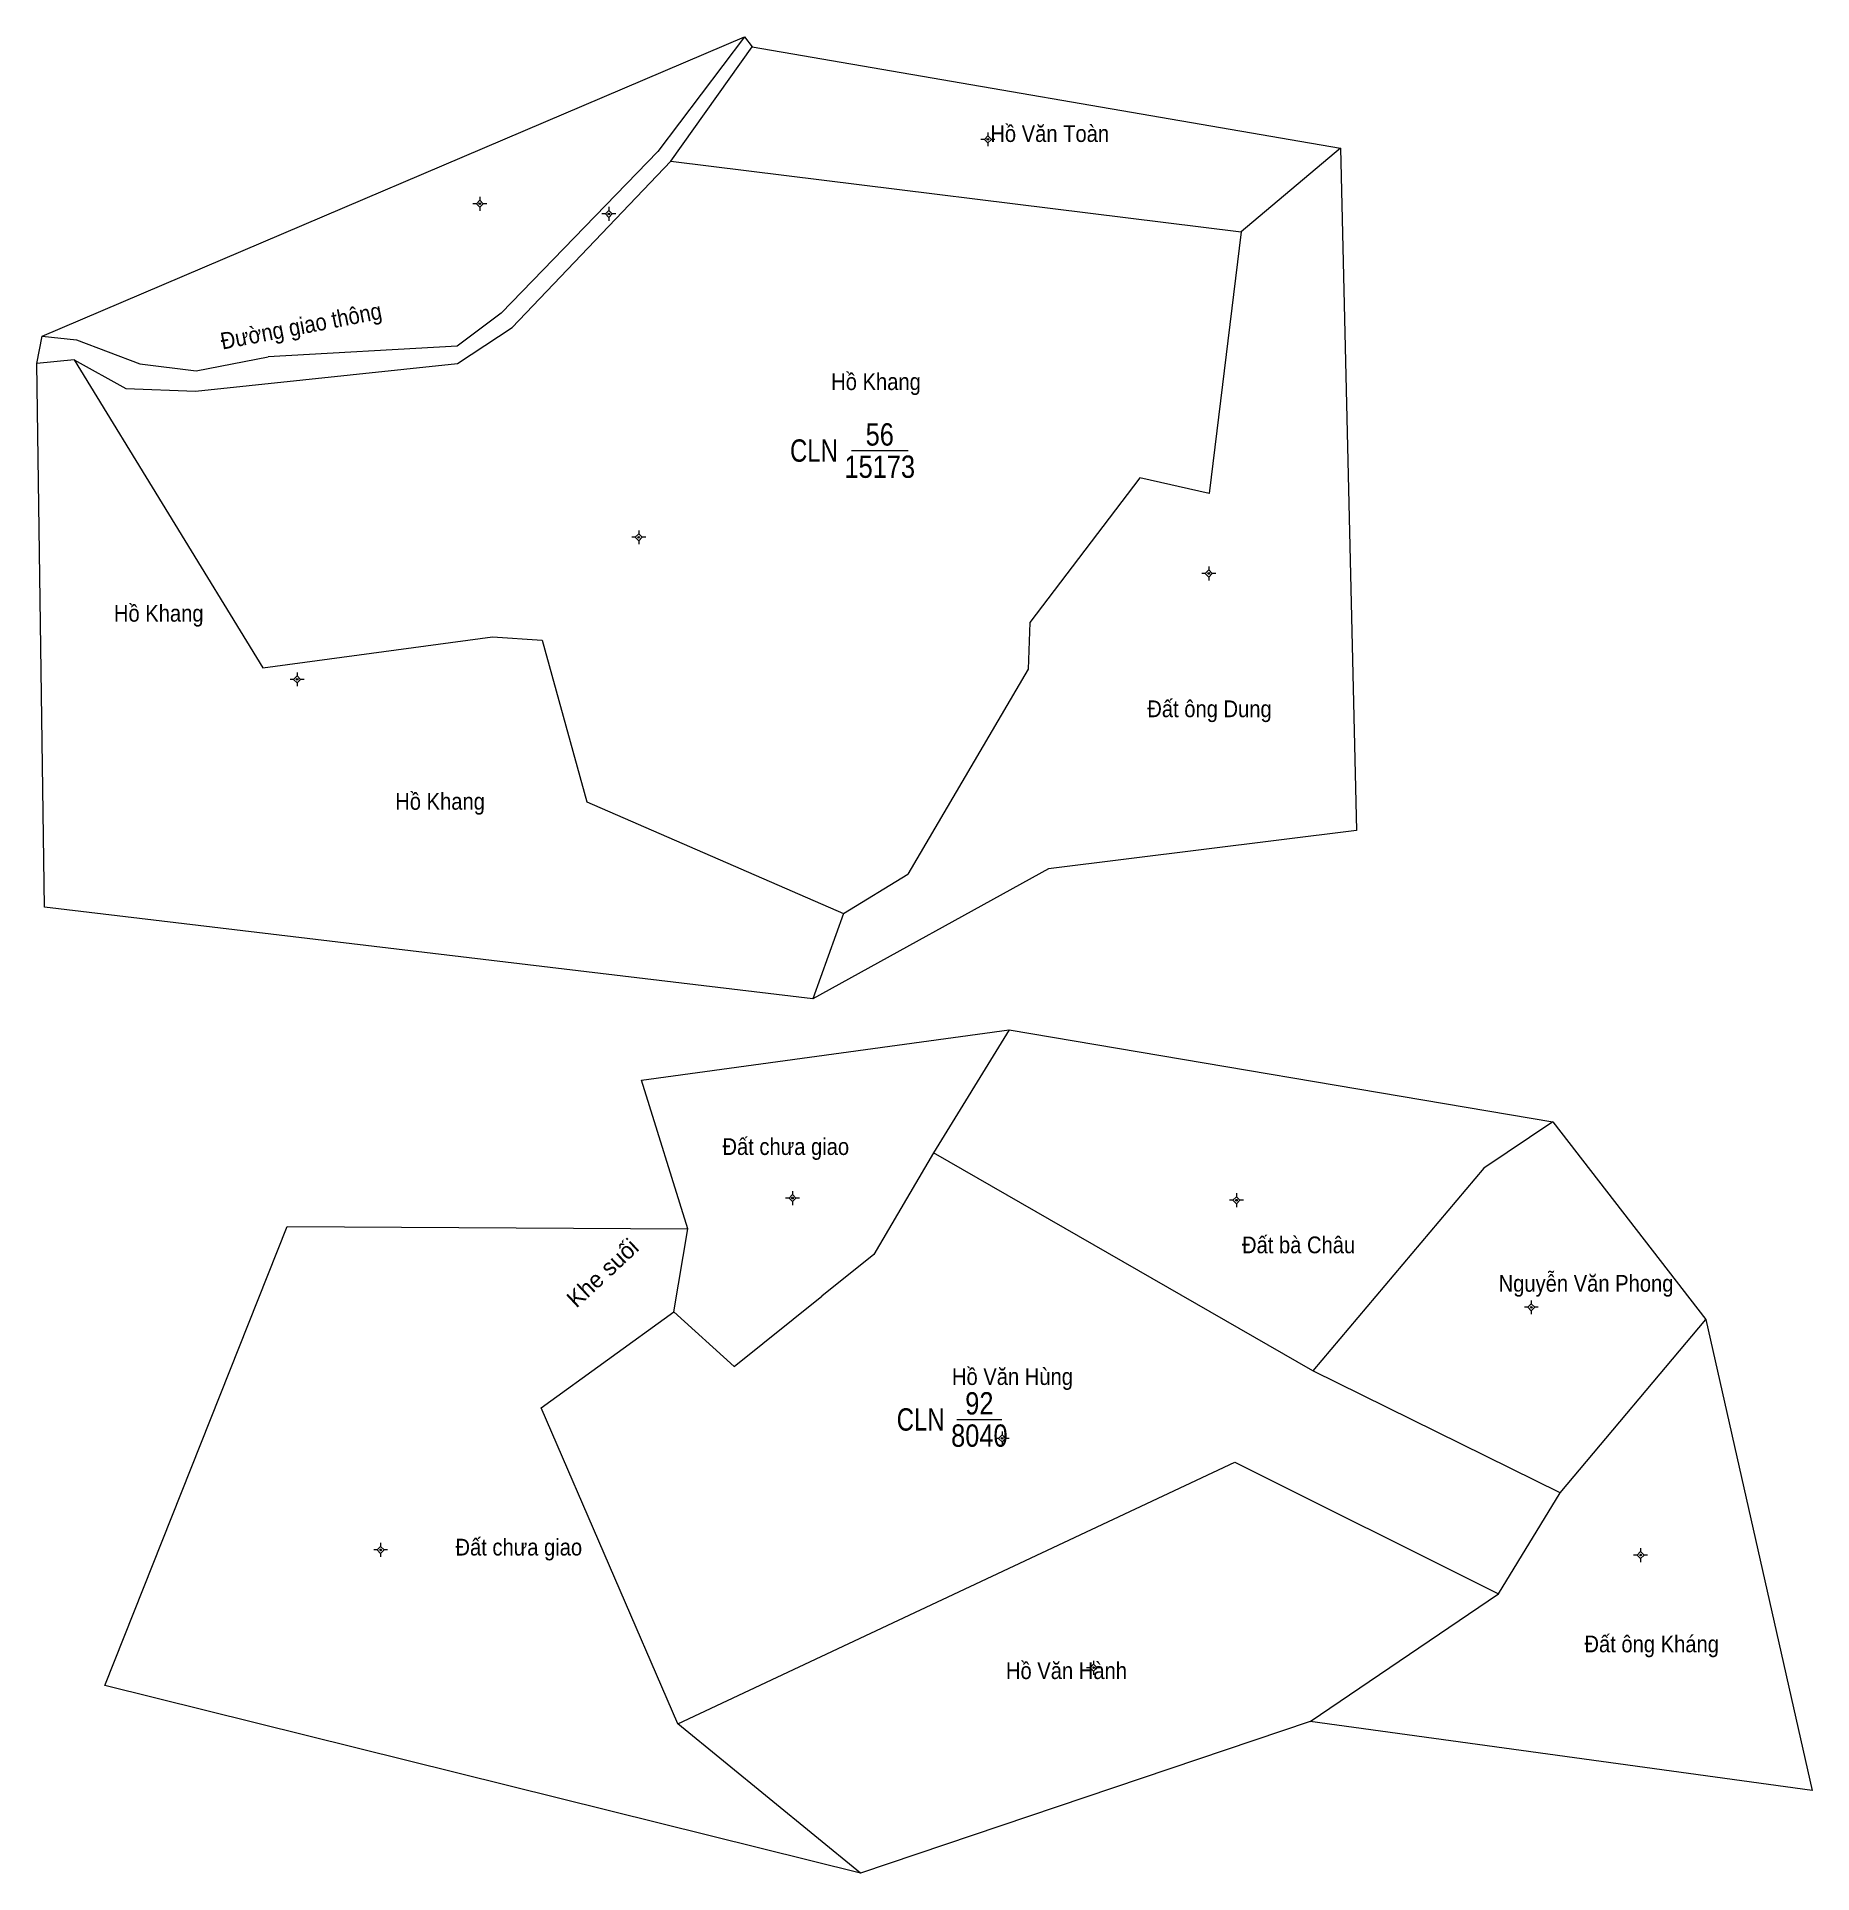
# Model space of a CAD drawing. Header units: metres. Extents: x 533166 to 533484, y 1847471 to 1847800.
import ezdxf
from ezdxf.enums import TextEntityAlignment as Align

# ---------------------------------------------------------------- set-up
doc = ezdxf.new("R2010")
doc.units = ezdxf.units.M
doc.header["$LTSCALE"] = 1.2
for name, color, linetype, lineweight in [('11', 7, 'Continuous', 13), ('6', 7, 'Continuous', 13), ('7', 7, 'Continuous', 13)]:
    doc.layers.add(name, color=color, linetype=linetype, lineweight=lineweight)
for name, color, linetype in [('2', 7, 'Continuous'), ('3', 7, 'Continuous'), ('4', 7, 'Continuous'), ('5', 7, 'Continuous')]:
    doc.layers.add(name, color=color, linetype=linetype)

msp = doc.modelspace()

# ---------------------------------------------------------------- hatches: boundary and pattern name
at = {"layer": '11'}
for points in [[(533336.99, 1847781.66, 1), (533336.69, 1847781.66, 1)], [(533245.99, 1847770.13, 1), (533245.69, 1847770.13, 1)], [(533269.1, 1847768.29, 1), (533268.8, 1847768.29, 1)], [(533274.45, 1847710.37, 1), (533274.15, 1847710.37, 1)], [(533376.55, 1847703.89, 1), (533376.25, 1847703.89, 1)], [(533213.26, 1847684.93, 1), (533212.96, 1847684.93, 1)], [(533301.99, 1847592, 1), (533301.69, 1847592, 1)], [(533381.5, 1847591.62, 1), (533381.2, 1847591.62, 1)], [(533434.32, 1847572.44, 1), (533434.02, 1847572.44, 1)], [(533339.54, 1847548.96, 1), (533339.24, 1847548.96, 1)], [(533228.23, 1847528.99, 1), (533227.93, 1847528.99, 1)], [(533453.9, 1847528.06, 1), (533453.6, 1847528.06, 1)], [(533355.93, 1847507.88, 1), (533355.63, 1847507.88, 1)]]:
    msp.add_hatch(color=256, dxfattribs=at).paths.add_polyline_path(points)

# ---------------------------------------------------------------- linework, layer by layer
for p, q in [((533336.84, 1847782.91), (533336.84, 1847782.28)), ((533336.22, 1847781.66), (533335.59, 1847781.66)), ((533336.84, 1847781.04), (533336.84, 1847780.41)), ((533338.09, 1847781.66), (533337.46, 1847781.66)), ((533245.22, 1847770.13), (533244.59, 1847770.13)), ((533245.84, 1847771.38), (533245.84, 1847770.76)), ((533245.84, 1847769.5), (533245.84, 1847768.88)), ((533247.09, 1847770.13), (533246.46, 1847770.13)), ((533268.95, 1847769.54), (533268.95, 1847768.92)), ((533268.32, 1847768.29), (533267.7, 1847768.29)), ((533268.95, 1847767.66), (533268.95, 1847767.04)), ((533270.2, 1847768.29), (533269.57, 1847768.29)), ((533273.68, 1847710.37), (533273.05, 1847710.37)), ((533274.3, 1847711.62), (533274.3, 1847711)), ((533274.3, 1847709.74), (533274.3, 1847709.12)), ((533275.55, 1847710.37), (533274.93, 1847710.37)), ((533375.78, 1847703.89), (533375.15, 1847703.89)), ((533376.4, 1847705.14), (533376.4, 1847704.52)), ((533376.4, 1847703.26), (533376.4, 1847702.64)), ((533377.65, 1847703.89), (533377.02, 1847703.89)), ((533212.48, 1847684.93), (533211.86, 1847684.93)), ((533213.11, 1847686.18), (533213.11, 1847685.56)), ((533213.11, 1847684.3), (533213.11, 1847683.68)), ((533214.36, 1847684.93), (533213.74, 1847684.93)), ((533301.22, 1847592), (533300.59, 1847592)), ((533301.84, 1847593.25), (533301.84, 1847592.62)), ((533301.84, 1847591.38), (533301.84, 1847590.75)), ((533303.09, 1847592), (533302.46, 1847592)), ((533380.72, 1847591.62), (533380.1, 1847591.62)), ((533381.35, 1847592.87), (533381.35, 1847592.24)), ((533382.6, 1847591.62), (533381.98, 1847591.62)), ((533381.35, 1847591), (533381.35, 1847590.37)), ((533433.55, 1847572.44), (533432.92, 1847572.44)), ((533434.17, 1847573.69), (533434.17, 1847573.06)), ((533434.17, 1847571.82), (533434.17, 1847571.19)), ((533435.42, 1847572.44), (533434.8, 1847572.44)), ((533338.76, 1847548.96), (533338.14, 1847548.96)), ((533339.39, 1847550.21), (533339.39, 1847549.58)), ((533340.64, 1847548.96), (533340.02, 1847548.96)), ((533339.39, 1847548.34), (533339.39, 1847547.71)), ((533227.45, 1847528.99), (533226.83, 1847528.99)), ((533228.08, 1847530.24), (533228.08, 1847529.62)), ((533229.33, 1847528.99), (533228.7, 1847528.99)), ((533453.75, 1847529.31), (533453.75, 1847528.68)), ((533228.08, 1847528.36), (533228.08, 1847527.74)), ((533453.12, 1847528.06), (533452.5, 1847528.06)), ((533453.75, 1847527.44), (533453.75, 1847526.81)), ((533455, 1847528.06), (533454.38, 1847528.06)), ((533355.78, 1847509.13), (533355.78, 1847508.5)), ((533355.16, 1847507.88), (533354.53, 1847507.88)), ((533355.78, 1847507.26), (533355.78, 1847506.63)), ((533357.03, 1847507.88), (533356.4, 1847507.88))]:
    msp.add_line(p, q, dxfattribs=at)
for points in [[(533336.84, 1847782.28), (533336.22, 1847781.66), (533336.84, 1847781.04), (533337.46, 1847781.66)], [(533245.84, 1847770.76), (533245.22, 1847770.13), (533245.84, 1847769.5), (533246.46, 1847770.13)], [(533268.95, 1847768.92), (533268.32, 1847768.29), (533268.95, 1847767.66), (533269.57, 1847768.29)], [(533274.3, 1847711), (533273.68, 1847710.37), (533274.3, 1847709.74), (533274.93, 1847710.37)], [(533376.4, 1847704.52), (533375.78, 1847703.89), (533376.4, 1847703.26), (533377.02, 1847703.89)], [(533213.11, 1847685.56), (533212.48, 1847684.93), (533213.11, 1847684.3), (533213.74, 1847684.93)], [(533301.84, 1847592.62), (533301.22, 1847592), (533301.84, 1847591.38), (533302.46, 1847592)], [(533381.35, 1847592.24), (533380.72, 1847591.62), (533381.35, 1847591), (533381.98, 1847591.62)], [(533434.17, 1847573.06), (533433.55, 1847572.44), (533434.17, 1847571.82), (533434.8, 1847572.44)], [(533339.39, 1847549.58), (533338.76, 1847548.96), (533339.39, 1847548.34), (533340.02, 1847548.96)], [(533228.08, 1847529.62), (533227.45, 1847528.99), (533228.08, 1847528.36), (533228.7, 1847528.99)], [(533453.75, 1847528.68), (533453.12, 1847528.06), (533453.75, 1847527.44), (533454.38, 1847528.06)], [(533355.78, 1847508.5), (533355.16, 1847507.88), (533355.78, 1847507.26), (533356.4, 1847507.88)]]:
    msp.add_lwpolyline(points, close=True, dxfattribs=at)
for centre in [(533336.84, 1847781.66), (533245.84, 1847770.13), (533268.95, 1847768.29), (533274.3, 1847710.37), (533376.4, 1847703.89), (533213.11, 1847684.93), (533301.84, 1847592), (533381.35, 1847591.62), (533434.17, 1847572.44), (533339.39, 1847548.96), (533228.08, 1847528.99), (533453.75, 1847528.06), (533355.78, 1847507.88)]:
    msp.add_circle(centre, 0.15, dxfattribs=at)
at = {"layer": '6'}
for p, q in [((533280.07, 1847777.74), (533294.64, 1847798.24)), ((533400.01, 1847780.08), (533382.22, 1847765.08)), ((533173.16, 1847742.16), (533166.48, 1847741.52)), ((533311, 1847643), (533322.49, 1847650.04)), ((533311, 1847643), (533305.51, 1847627.71)), ((533340.66, 1847622.16), (533327.11, 1847600.12)), ((533280.56, 1847571.66), (533283.07, 1847586.47)), ((533439.32, 1847539.22), (533465.45, 1847570.24)), ((533394.58, 1847498.26), (533428.31, 1847521.1)), ((533314.02, 1847471.06), (533281.32, 1847497.8)), ((533394.58, 1847498.26), (533314.02, 1847471.06))]:
    msp.add_line(p, q, dxfattribs=at)
for points in [[(533166.48, 1847741.52), (533167.43, 1847746.42), (533293.23, 1847800.04), (533294.64, 1847798.24), (533400.01, 1847780.08)], [(533293.23, 1847800.04), (533277.7, 1847779.51), (533249.64, 1847750.51), (533241.79, 1847744.63), (533207.94, 1847742.72)], [(533400.01, 1847780.08), (533402.86, 1847657.88), (533347.67, 1847650.99), (533305.51, 1847627.71)], [(533251.62, 1847747.93), (533280.07, 1847777.74), (533382.22, 1847765.08)], [(533382.22, 1847765.08), (533376.48, 1847718.2), (533364.06, 1847721.05), (533344.35, 1847695.12), (533344.07, 1847686.75), (533322.49, 1847650.04)], [(533167.43, 1847746.42), (533173.58, 1847745.73), (533184.93, 1847741.44), (533195.01, 1847740.22), (533207.94, 1847742.72)], [(533173.16, 1847742.16), (533182.41, 1847737.02), (533194.92, 1847736.55), (533241.82, 1847741.5), (533251.62, 1847747.93)], [(533305.51, 1847627.71), (533167.87, 1847644.11), (533166.48, 1847741.52)], [(533173.16, 1847742.16), (533207, 1847687), (533248.1, 1847692.52), (533257.02, 1847691.92), (533265, 1847663), (533311, 1847643)], [(533283.07, 1847586.47), (533274.8, 1847613.1), (533340.66, 1847622.16)], [(533340.66, 1847622.16), (533438, 1847605.67), (533465.45, 1847570.24)], [(533438, 1847605.67), (533425.66, 1847597.36), (533395.02, 1847561.08)], [(533327.11, 1847600.12), (533316.39, 1847581.9), (533307.1, 1847574.45)], [(533428.31, 1847521.1), (533439.32, 1847539.22), (533395.02, 1847561.08), (533327.11, 1847600.12)], [(533314.02, 1847471.06), (533178.68, 1847504.71), (533211.33, 1847586.92), (533283.07, 1847586.47)], [(533281.32, 1847497.8), (533256.84, 1847554.44), (533280.56, 1847571.66)], [(533280.56, 1847571.66), (533291.38, 1847561.84), (533307.1, 1847574.45)], [(533465.45, 1847570.24), (533484.49, 1847485.88), (533394.58, 1847498.26)], [(533281.32, 1847497.8), (533381.09, 1847544.71), (533428.31, 1847521.1)]]:
    msp.add_lwpolyline(points, dxfattribs=at)
at = {"layer": '7'}
for p, q in [((533312.41, 1847725.91), (533322.53, 1847725.91)), ((533331.27, 1847552.35), (533339.36, 1847552.35))]:
    msp.add_line(p, q, dxfattribs=at)

# ---------------------------------------------------------------- texts
at = {"layer": '2', "width": 0.9}
for s, p in [('Hồ Văn Toàn', (533347.91, 1847781.19)), ('Hồ Khang', (533316.8, 1847736.75)), ('Hồ Khang', (533188.33, 1847695.26)), ('Đất ông Dung', (533376.53, 1847678.15)), ('Hồ Khang', (533238.72, 1847661.57)), ('Đất chưa giao', (533300.64, 1847599.73)), ('Đất bà Châu', (533392.49, 1847582.12)), ('Nguyễn Văn Phong', (533443.97, 1847575.23)), ('Hồ Văn Hùng', (533341.24, 1847558.53)), ('Đất chưa giao', (533252.82, 1847527.98)), ('Đất ông Kháng', (533455.73, 1847510.64)), ('Hồ Văn Hành', (533350.91, 1847505.85))]:
    msp.add_text(s, height=3, dxfattribs=at).set_placement(p, align=Align.CENTER)
msp.add_text('Đường giao thông', height=3, rotation=10.943, dxfattribs=at).set_placement((533214.11, 1847746.77), align=Align.CENTER)
at = {"layer": '2'}
msp.add_text('Khe suối', height=3, rotation=42.955, dxfattribs=at).set_placement((533268.85, 1847577.5), align=Align.CENTER)
at = {"layer": '3', "width": 0.8}
for p in [(533311.15, 1847723.91), (533330.26, 1847550.35)]:
    msp.add_text('CLN ', height=4, dxfattribs=at).set_placement(p, align=Align.RIGHT)
at = {"layer": '4', "width": 0.85}
for s, p in [('56', (533317.47, 1847726.8)), ('92', (533335.31, 1847553.24))]:
    msp.add_text(s, height=4, dxfattribs=at).set_placement(p, align=Align.CENTER)
at = {"layer": '5', "width": 0.85}
for s, p in [('15173', (533317.47, 1847721.02)), ('8040', (533335.31, 1847547.46))]:
    msp.add_text(s, height=4, dxfattribs=at).set_placement(p, align=Align.CENTER)

doc.saveas('drawing.dxf')
